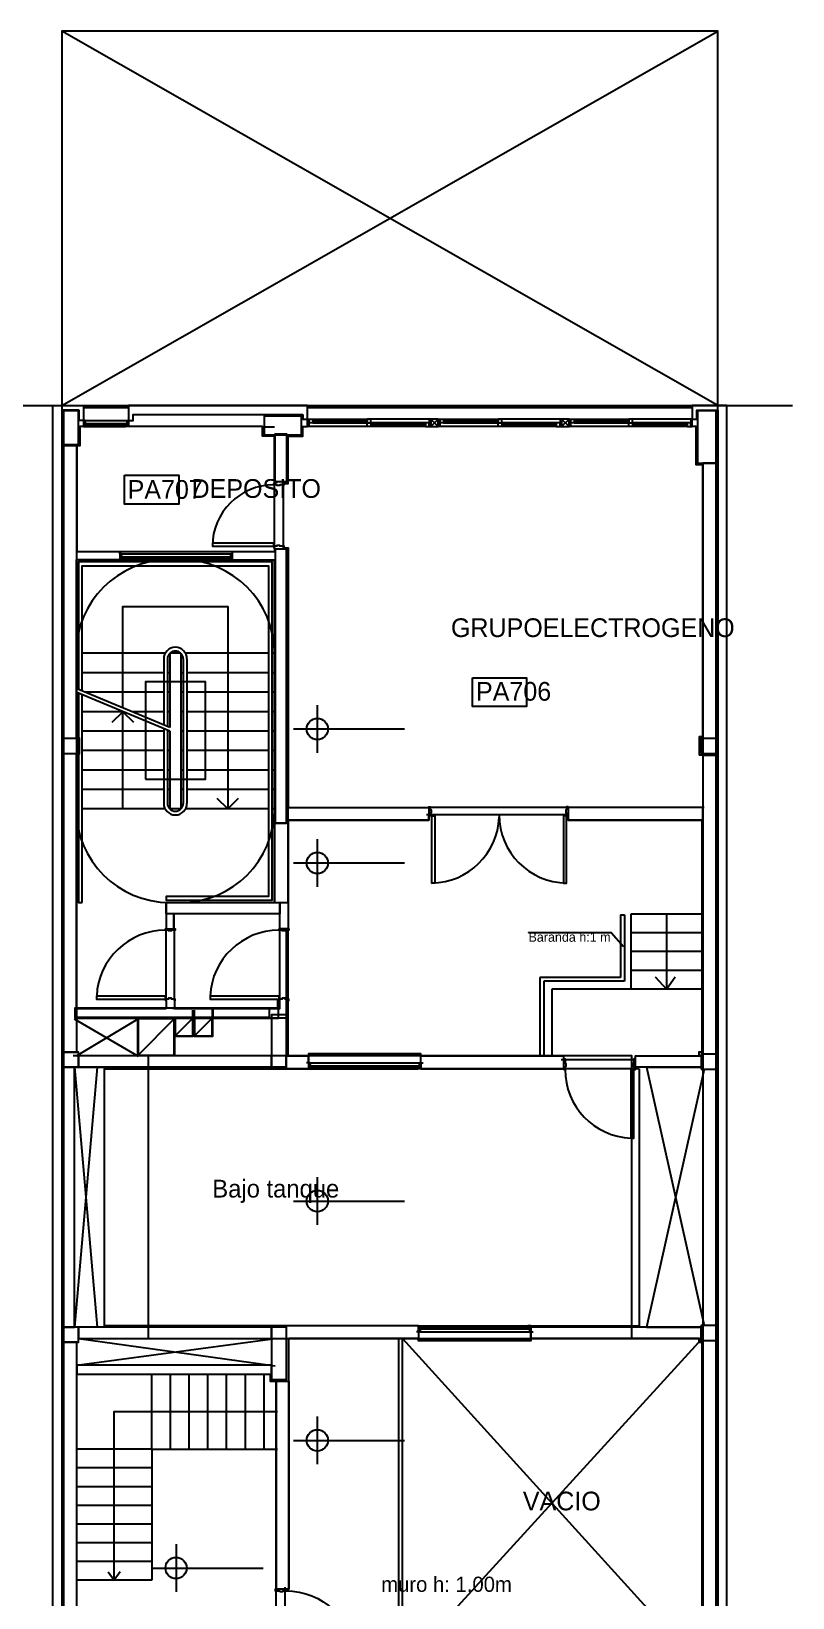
# Model space of a CAD drawing. Header units: millimetres. Extents: x 1473.7 to 1568.7, y 1808.4 to 1881.8.
# Drawn here: x 1510.95 to 1521.12, y 1822.57 to 1843.5 of the extents above; entities that cross this region are included whole.
import ezdxf

# ---------------------------------------------------------------- set-up
doc = ezdxf.new("R2010")
doc.units = ezdxf.units.MM
doc.layers.get('0').update_dxf_attribs({"linetype": 'CONTINUOUS'})
for name, color, linetype in [('0-COTAS-NIVEL', 8, 'CONTINUOUS'), ('0-OBSERVACIONES', 6, 'CONTINUOUS'), ('000-INCENDIO', 7, 'CONTINUOUS'), ('0000-TEXTO', 7, 'CONTINUOUS'), ('10-CARP-HOJA-PUER', 4, 'CONTINUOUS'), ('10-CARP-MARC', 2, 'CONTINUOUS'), ('10-CARP-SLIA', 14, 'CONTINUOUS'), ('10-M-A-300', 7, 'CONTINUOUS'), ('AR - CARPINTERIA 1', 1, 'CONTINUOUS'), ('AR - LADRILLO VISTO', 3, 'CONTINUOUS'), ('AR - PROYECCION 1', 2, 'CONTINUOUS'), ('AR - PROYECCION 2', 1, 'CONTINUOUS'), ('AR - REVOQUE', 8, 'CONTINUOUS'), ('AR - TXT', 7, 'CONTINUOUS'), ('AR - VISTA 1', 8, 'CONTINUOUS'), ('AV-HUMO', 6, 'CONTINUOUS'), ('AV-PLENO', 9, 'CONTINUOUS'), ('ES - LINEA OFICIAL', 6, 'CONTINUOUS'), ('ES-COLUMNAS', 5, 'CONTINUOUS'), ('ES-TABIQUES', 5, 'CONTINUOUS'), ('ESTRUCTURA', 3, 'CONTINUOUS'), ('MURO', 7, 'CONTINUOUS'), ('Proyeccion', 1, 'CONTINUOUS'), ('TEXTO', 7, 'CONTINUOUS')]:
    doc.layers.add(name, color=color, linetype=linetype)

# ---------------------------------------------------------------- blocks, each defined once
blk = doc.blocks.new('Puerta 96.4')
at = {"layer": '10-CARP-HOJA-PUER', "linetype": 'CONTINUOUS'}
blk.add_lwpolyline([(0.02, 0.12), (0.06, 0.12), (0.06, 1.04), (0.02, 1.04), (0.02, 0.12)], dxfattribs=at)
at = {"layer": '10-CARP-MARC', "linetype": 'CONTINUOUS'}
for points in [[(0, 0), (0, -0.01), (0.02, -0.01), (0.02, 0.04), (0.03, 0.04), (0.03, 0.08), (0.02, 0.08), (0.02, 0.12), (0, 0.12), (0, 0.11)], [(0.96, 0), (0.96, -0.01), (0.94, -0.01), (0.94, 0.04), (0.93, 0.04), (0.93, 0.08), (0.94, 0.08), (0.94, 0.12), (0.96, 0.12), (0.96, 0.11)]]:
    blk.add_lwpolyline(points, dxfattribs=at)
at = {"layer": '10-CARP-SLIA', "linetype": 'CONTINUOUS'}
for p, q in [((0, 0.11), (0.96, 0.11)), ((0, 0), (0.96, 0))]:
    blk.add_line(p, q, dxfattribs=at)
blk.add_arc((0.019952, 0.119981), 0.920048, 0.00121, 87.505209, dxfattribs=at)
blk = doc.blocks.new('Ventana 150')
at = {"linetype": 'CONTINUOUS'}
for points in [[(0, 0.08), (0.02, 0.08), (0.02, 0), (0, 0)], [(0.02, 0.08), (0.04, 0.08), (0.04, 0.04), (0.02, 0.04)], [(1.48, 0.08), (1.46, 0.08), (1.46, 0.04), (1.48, 0.04)], [(1.5, 0.08), (1.48, 0.08), (1.48, 0), (1.5, 0)]]:
    blk.add_lwpolyline(points, close=True, dxfattribs=at)
for points in [[(1.48, 0), (0.02, 0)], [(1.46, 0.08), (0.04, 0.08)], [(1.46, 0.06), (0.04, 0.06)], [(1.46, 0.04), (0.04, 0.04)]]:
    blk.add_lwpolyline(points, dxfattribs=at)
blk = doc.blocks.new('Puerta 86')
at = {"layer": '10-CARP-HOJA-PUER', "linetype": 'CONTINUOUS'}
blk.add_lwpolyline([(0.02, 0.13), (0.06, 0.13), (0.06, 0.95), (0.02, 0.95), (0.02, 0.13)], dxfattribs=at)
at = {"layer": '10-CARP-MARC', "linetype": 'CONTINUOUS'}
for points in [[(0, 0), (0, -0.01), (0.02, -0.01), (0.02, 0.05), (0.03, 0.05), (0.03, 0.09), (0.02, 0.09), (0.02, 0.13), (0, 0.13), (0, 0.12)], [(0.86, 0), (0.86, -0.01), (0.84, -0.01), (0.84, 0.05), (0.83, 0.05), (0.83, 0.09), (0.84, 0.09), (0.84, 0.13), (0.86, 0.13), (0.86, 0.12)]]:
    blk.add_lwpolyline(points, dxfattribs=at)
at = {"layer": '10-CARP-SLIA', "linetype": 'CONTINUOUS'}
for p, q in [((0, 0.12), (0.86, 0.12)), ((0, 0), (0.86, 0))]:
    blk.add_line(p, q, dxfattribs=at)
blk.add_arc((0.02, 0.13), 0.82, 0, 90, dxfattribs=at)
blk = doc.blocks.new('Puerta 186.1')
at = {"layer": '10-CARP-HOJA-PUER', "linetype": 'CONTINUOUS'}
for points in [[(0.02, 0.11), (0.06, 0.11), (0.06, 1.01), (0.02, 1.01), (0.02, 0.11)], [(1.82, 0.11), (1.78, 0.11), (1.78, 1.01), (1.82, 1.01), (1.82, 0.11)]]:
    blk.add_lwpolyline(points, dxfattribs=at)
at = {"layer": '10-CARP-MARC', "linetype": 'CONTINUOUS'}
for points in [[(0, 0), (0, -0.01), (0.02, -0.01), (0.02, 0.03), (0.03, 0.03), (0.03, 0.07), (0.02, 0.07), (0.02, 0.11), (0, 0.11), (0, 0.1)], [(1.86, 0), (1.86, -0.01), (1.84, -0.01), (1.84, 0.03), (1.83, 0.03), (1.83, 0.07), (1.84, 0.07), (1.84, 0.11), (1.86, 0.11), (1.86, 0.1)]]:
    blk.add_lwpolyline(points, dxfattribs=at)
at = {"layer": '10-CARP-SLIA', "linetype": 'CONTINUOUS'}
for p, q in [((0, 0.1), (1.84, 0.1)), ((0, 0), (1.84, 0))]:
    blk.add_line(p, q, dxfattribs=at)
for centre, radius, start, end in [((0.009335, 0.099397), 0.910665, 0.037938, 89.328966), ((1.830762, 0.099941), 0.910123, 90.677544, 178.063414)]:
    blk.add_arc(centre, radius, start, end, dxfattribs=at)
blk = doc.blocks.new('Puerta 96.2')
at = {"layer": '10-CARP-HOJA-PUER', "linetype": 'CONTINUOUS'}
blk.add_lwpolyline([(0.02, 0.13), (0.06, 0.13), (0.06, 1.05), (0.02, 1.05), (0.02, 0.13)], dxfattribs=at)
at = {"layer": '10-CARP-MARC', "linetype": 'CONTINUOUS'}
for points in [[(0, 0), (0, -0.01), (0.02, -0.01), (0.02, 0.05), (0.03, 0.05), (0.03, 0.09), (0.02, 0.09), (0.02, 0.13), (0, 0.13), (0, 0.12)], [(0.96, 0), (0.96, -0.01), (0.94, -0.01), (0.94, 0.05), (0.93, 0.05), (0.93, 0.09), (0.94, 0.09), (0.94, 0.13), (0.96, 0.13), (0.96, 0.12)]]:
    blk.add_lwpolyline(points, dxfattribs=at)
at = {"layer": '10-CARP-SLIA', "linetype": 'CONTINUOUS'}
for p, q in [((0, 0.12), (0.96, 0.12)), ((0, 0), (0.96, 0))]:
    blk.add_line(p, q, dxfattribs=at)
blk.add_arc((0.019952, 0.129981), 0.920048, 0.00121, 87.505209, dxfattribs=at)
blk = doc.blocks.new('NIVEL')
at = {"layer": '0-COTAS-NIVEL'}
for p, q in [((0, 0.19519), (0, -0.19519)), ((-0.19519, 0), (0.711572, 0))]:
    blk.add_line(p, q, dxfattribs=at)
blk.add_circle((0, 0), 0.086751, dxfattribs=at)

msp = doc.modelspace()

# ---------------------------------------------------------------- linework, layer by layer
at = {"color": 5}
for p, q in [((1519.851633, 1837.728838), (1519.851633, 1837.708838)), ((1519.911633, 1833.828792), (1520.121635, 1833.828792)), ((1514.13594, 1830.312308), (1511.53594, 1830.312308)), ((1519.171633, 1829.658745), (1519.901635, 1829.658745)), ((1519.171633, 1826.183771), (1519.901635, 1826.183771))]:
    msp.add_line(p, q, dxfattribs=at)
msp.add_lwpolyline([(1511.53594, 1830.31231), (1514.13594, 1830.31231), (1514.13594, 1830.44731), (1511.53594, 1830.44731)], close=True, dxfattribs=at)
at = {"color": 2}
for points in [[(1514.25594, 1830.44731), (1511.53594, 1830.44731), (1511.53594, 1830.31231), (1514.25594, 1830.31231)], [(1513.375441, 1830.44731), (1513.369247, 1830.44731), (1513.369247, 1830.174775), (1513.375441, 1830.174775)]]:
    msp.add_lwpolyline(points, close=True, dxfattribs=at)
at = {"layer": '0-OBSERVACIONES'}
for points in [[(1511.561633, 1837.958838), (1511.381635, 1837.958838), (1511.381635, 1829.858745), (1511.561633, 1829.858745)], [(1519.921635, 1814.398837), (1520.101633, 1814.398837), (1520.101633, 1837.728838), (1519.921635, 1837.728838)], [(1514.381633, 1833.128838), (1516.262267, 1833.128838), (1516.262267, 1832.958838), (1514.381633, 1832.958838)], [(1518.122267, 1832.958838), (1519.921635, 1832.958838), (1519.921635, 1833.128838), (1518.122267, 1833.128838)], [(1514.381633, 1832.918837), (1514.201633, 1832.918837), (1514.201633, 1831.858745), (1514.381633, 1831.858745)], [(1512.755212, 1831.858745), (1514.271633, 1831.858745), (1514.271633, 1831.708745), (1512.755212, 1831.708745)], [(1514.381633, 1831.508745), (1514.271633, 1831.508745), (1514.271633, 1831.858745), (1514.381633, 1831.858745)], [(1512.855212, 1831.708745), (1512.755212, 1831.708745), (1512.755212, 1831.508745), (1512.855212, 1831.508745)], [(1513.375441, 1830.322644), (1514.13594, 1830.322644), (1514.13594, 1830.44731), (1513.375441, 1830.44731)], [(1514.657423, 1829.638745), (1514.35594, 1829.638745), (1514.35594, 1829.808745), (1514.657423, 1829.808745)], [(1518.061633, 1829.638745), (1516.157423, 1829.638745), (1516.157423, 1829.808745), (1518.061633, 1829.808745)], [(1519.021633, 1829.808745), (1519.901635, 1829.808745), (1519.901635, 1829.658745), (1519.021633, 1829.658745)], [(1517.626328, 1826.033771), (1519.901635, 1826.033771), (1519.901635, 1826.183771), (1517.626328, 1826.183771)], [(1511.381635, 1814.398837), (1511.561633, 1814.398837), (1511.561633, 1825.983771), (1511.381635, 1825.983771)], [(1511.561633, 1825.558771), (1514.161635, 1825.558771), (1514.161635, 1825.675811), (1511.561633, 1825.675811)], [(1514.391635, 1822.683301), (1514.221635, 1822.683301), (1514.221635, 1825.463771), (1514.391635, 1825.463771)]]:
    msp.add_lwpolyline(points, close=True, dxfattribs=at)
for points in [[(1514.35594, 1831.51231), (1514.35594, 1829.704371)], [(1513.110023, 1830.320841), (1513.110023, 1830.422534)], [(1513.116217, 1830.244582), (1513.116217, 1830.422534)], [(1513.127682, 1830.244582), (1513.127682, 1830.422534)], [(1513.133876, 1830.320841), (1513.133876, 1830.422534)], [(1513.375441, 1830.320841), (1513.375441, 1830.44731)], [(1514.13594, 1830.322644), (1511.52594, 1830.322644)], [(1513.988048, 1830.316394), (1514.35594, 1830.316394)]]:
    msp.add_lwpolyline(points, dxfattribs=at)
at = {"layer": '10-CARP-HOJA-PUER', "linetype": 'CONTINUOUS'}
for points in [[(1520.121635, 1839.77868), (1520.121635, 1840.054997)], [(1516.262267, 1833.028838), (1516.232267, 1833.028838)], [(1517.593627, 1831.459573), (1517.593627, 1831.459573), (1518.697092, 1831.459573), (1518.863749, 1831.269182)]]:
    msp.add_lwpolyline(points, dxfattribs=at)
at = {"layer": 'AR - CARPINTERIA 1', "linetype": 'CONTINUOUS'}
for points in [[(1511.651633, 1838.218838), (1511.671633, 1838.218838), (1511.671633, 1838.298838), (1511.651633, 1838.298838)], [(1511.671633, 1838.218838), (1511.691633, 1838.218838), (1511.691633, 1838.258838), (1511.671633, 1838.258838)], [(1512.231633, 1838.218838), (1512.211633, 1838.218838), (1512.211633, 1838.258838), (1512.231633, 1838.258838)], [(1512.251633, 1838.218838), (1512.231633, 1838.218838), (1512.231633, 1838.298838), (1512.251633, 1838.298838)], [(1514.641633, 1838.318838), (1514.661633, 1838.318838), (1514.661633, 1838.218838), (1514.641633, 1838.218838)], [(1514.661633, 1838.318838), (1514.711633, 1838.318838), (1514.711633, 1838.268838), (1514.661633, 1838.268838)], [(1515.489966, 1838.318838), (1515.439966, 1838.318838), (1515.439966, 1838.268838), (1515.489966, 1838.268838)], [(1515.439966, 1838.268838), (1515.489966, 1838.268838), (1515.489966, 1838.218838), (1515.439966, 1838.218838)], [(1516.268299, 1838.268837), (1516.218299, 1838.268837), (1516.218299, 1838.218837), (1516.268299, 1838.218837)], [(1516.288299, 1838.318837), (1516.268299, 1838.318837), (1516.268299, 1838.218837), (1516.288299, 1838.218837)], [(1516.288299, 1838.218837), (1516.388299, 1838.218837), (1516.388299, 1838.318837), (1516.288299, 1838.318837)], [(1516.388299, 1838.318838), (1516.408299, 1838.318838), (1516.408299, 1838.218838), (1516.388299, 1838.218838)], [(1516.408299, 1838.318838), (1516.458299, 1838.318838), (1516.458299, 1838.268838), (1516.408299, 1838.268838)], [(1517.236632, 1838.318838), (1517.186632, 1838.318838), (1517.186632, 1838.268838), (1517.236632, 1838.268838)], [(1517.186632, 1838.268838), (1517.236632, 1838.268838), (1517.236632, 1838.218838), (1517.186632, 1838.218838)], [(1518.014965, 1838.268837), (1517.964965, 1838.268837), (1517.964965, 1838.218837), (1518.014965, 1838.218837)], [(1518.034965, 1838.318837), (1518.014965, 1838.318837), (1518.014965, 1838.218837), (1518.034965, 1838.218837)], [(1518.034965, 1838.218837), (1518.134965, 1838.218837), (1518.134965, 1838.318837), (1518.034965, 1838.318837)], [(1518.134965, 1838.318838), (1518.154965, 1838.318838), (1518.154965, 1838.218838), (1518.134965, 1838.218838)], [(1518.154965, 1838.318838), (1518.204965, 1838.318838), (1518.204965, 1838.268838), (1518.154965, 1838.268838)], [(1518.983299, 1838.318838), (1518.933299, 1838.318838), (1518.933299, 1838.268838), (1518.983299, 1838.268838)], [(1518.933299, 1838.268838), (1518.983299, 1838.268838), (1518.983299, 1838.218838), (1518.933299, 1838.218838)], [(1519.761632, 1838.268837), (1519.711632, 1838.268837), (1519.711632, 1838.218837), (1519.761632, 1838.218837)], [(1519.781632, 1838.318837), (1519.761632, 1838.318837), (1519.761632, 1838.218837), (1519.781632, 1838.218837)], [(1514.657423, 1829.638745), (1514.677423, 1829.638745), (1514.677423, 1829.718745), (1514.657423, 1829.718745)], [(1514.677423, 1829.638745), (1514.697423, 1829.638745), (1514.697423, 1829.678745), (1514.677423, 1829.678745)], [(1516.137423, 1829.638745), (1516.117423, 1829.638745), (1516.117423, 1829.678745), (1516.137423, 1829.678745)], [(1516.157423, 1829.638745), (1516.137423, 1829.638745), (1516.137423, 1829.718745), (1516.157423, 1829.718745)], [(1516.126328, 1826.203771), (1516.146328, 1826.203771), (1516.146328, 1826.123771), (1516.126328, 1826.123771)], [(1516.146328, 1826.203771), (1516.166328, 1826.203771), (1516.166328, 1826.163771), (1516.146328, 1826.163771)], [(1517.606328, 1826.203771), (1517.586328, 1826.203771), (1517.586328, 1826.163771), (1517.606328, 1826.163771)], [(1517.626328, 1826.203771), (1517.606328, 1826.203771), (1517.606328, 1826.123771), (1517.626328, 1826.123771)]]:
    msp.add_lwpolyline(points, close=True, dxfattribs=at)
for points in [[(1511.671633, 1838.298838), (1512.231633, 1838.298838)], [(1511.691633, 1838.258838), (1512.211633, 1838.258838)], [(1511.691633, 1838.238838), (1512.211633, 1838.238838)], [(1511.691633, 1838.218838), (1512.211633, 1838.218838)], [(1515.439966, 1838.218838), (1514.661633, 1838.218838)], [(1514.711633, 1838.318838), (1515.439966, 1838.318838)], [(1514.711633, 1838.293838), (1515.439966, 1838.293838)], [(1514.711633, 1838.268838), (1515.439966, 1838.268838)], [(1516.268299, 1838.318837), (1515.489966, 1838.318838)], [(1516.218299, 1838.268837), (1515.489966, 1838.268838)], [(1516.218299, 1838.243837), (1515.489966, 1838.243838)], [(1516.218299, 1838.218837), (1515.489966, 1838.218838)], [(1516.388299, 1838.218837), (1516.288299, 1838.318837)], [(1516.288299, 1838.218837), (1516.388299, 1838.318837)], [(1517.186632, 1838.218838), (1516.408299, 1838.218838)], [(1516.458299, 1838.318838), (1517.186632, 1838.318838)], [(1516.458299, 1838.293838), (1517.186632, 1838.293838)], [(1516.458299, 1838.268838), (1517.186632, 1838.268838)], [(1518.014965, 1838.318837), (1517.236632, 1838.318838)], [(1517.964965, 1838.268837), (1517.236632, 1838.268838)], [(1517.964965, 1838.243837), (1517.236632, 1838.243838)], [(1517.964965, 1838.218837), (1517.236632, 1838.218838)], [(1518.134965, 1838.218837), (1518.034965, 1838.318837)], [(1518.034965, 1838.218837), (1518.134965, 1838.318837)], [(1518.933299, 1838.218838), (1518.154965, 1838.218838)], [(1518.204965, 1838.318838), (1518.933299, 1838.318838)], [(1518.204965, 1838.293838), (1518.933299, 1838.293838)], [(1518.204965, 1838.268838), (1518.933299, 1838.268838)], [(1519.761632, 1838.318837), (1518.983299, 1838.318838)], [(1519.711632, 1838.268837), (1518.983299, 1838.268838)], [(1519.711632, 1838.243837), (1518.983299, 1838.243838)], [(1519.711632, 1838.218837), (1518.983299, 1838.218838)], [(1514.677423, 1829.718745), (1516.137423, 1829.718745)], [(1514.697423, 1829.678745), (1516.117423, 1829.678745)], [(1514.697423, 1829.658745), (1516.117423, 1829.658745)], [(1514.697423, 1829.638745), (1516.117423, 1829.638745)], [(1516.166328, 1826.203771), (1517.586328, 1826.203771)], [(1516.166328, 1826.183771), (1517.586328, 1826.183771)], [(1516.146328, 1826.123771), (1517.606328, 1826.123771)], [(1516.166328, 1826.163771), (1517.586328, 1826.163771)]]:
    msp.add_lwpolyline(points, dxfattribs=at)
at = {"layer": 'AR - LADRILLO VISTO', "linetype": 'CONTINUOUS'}
for points in [[(1511.591633, 1838.438838), (1511.361633, 1838.438838), (1511.361633, 1814.168838), (1511.361633, 1814.168838), (1511.361633, 1814.168838), (1511.241633, 1814.168838), (1511.241633, 1838.498838), (1511.651633, 1838.498838), (1511.651633, 1838.298838), (1511.591633, 1838.298838), (1511.591633, 1838.438838)], [(1514.581633, 1838.378838), (1514.581633, 1838.318838), (1514.641633, 1838.318838), (1514.641633, 1838.498838), (1512.251633, 1838.498838), (1512.251633, 1838.298838), (1512.311633, 1838.298838), (1512.311633, 1838.378838), (1514.581633, 1838.378838)], [(1520.121633, 1838.438838), (1520.121633, 1814.161449), (1520.121633, 1814.161449), (1520.121633, 1814.161449), (1520.241633, 1814.161449), (1520.241633, 1838.498838), (1519.781633, 1838.498838), (1519.781633, 1838.318836), (1519.841633, 1838.318836), (1519.841633, 1838.438838), (1520.121633, 1838.438838)]]:
    msp.add_lwpolyline(points, dxfattribs=at)
at = {"layer": 'AR - PROYECCION 1'}
for points in [[(1511.361633, 1838.498838), (1520.121633, 1843.498838)], [(1520.121633, 1838.498838), (1511.361633, 1843.498838)]]:
    msp.add_lwpolyline(points, dxfattribs=at)
msp.add_lwpolyline([(1512.511635, 1826.033771), (1518.971635, 1826.033771), (1518.971635, 1829.808745), (1512.511635, 1829.808745), (1512.511635, 1826.033771)], close=True, dxfattribs=at)
at = {"layer": 'AR - PROYECCION 2'}
for p, q in [((1511.561633, 1825.675811), (1514.211633, 1826.032525)), ((1511.581635, 1826.033771), (1514.211633, 1825.668874))]:
    msp.add_line(p, q, dxfattribs=at)
msp.add_lwpolyline([(1512.479966, 1833.506956), (1513.279966, 1833.506956), (1513.279966, 1834.806956), (1512.479966, 1834.806956)], close=True, dxfattribs=at)
for points in [[(1511.52594, 1830.304406), (1512.379134, 1829.804406)], [(1511.55594, 1829.81231), (1512.379134, 1830.304406)], [(1511.831633, 1829.658745), (1511.531635, 1826.183771)], [(1511.531635, 1829.658745), (1511.831633, 1826.183771)], [(1519.171633, 1829.658745), (1519.941633, 1826.208771)], [(1519.941633, 1829.633745), (1519.171633, 1826.183771)]]:
    msp.add_lwpolyline(points, dxfattribs=at)
for centre, start, end in [((1512.801632, 1835.188745), 90, 180), ((1512.951632, 1835.188745), 0, 90), ((1512.801632, 1833.108745), 180, 270), ((1512.951632, 1833.108745), 270, 360)]:
    msp.add_arc(centre, 1.25, start, end, dxfattribs=at)
at = {"layer": 'AR - REVOQUE', "linetype": 'CONTINUOUS'}
for p, q in [((1519.871635, 1834.078792), (1519.871635, 1833.828792)), ((1519.871635, 1834.078792), (1519.921633, 1834.078792)), ((1519.911633, 1833.828792), (1519.871635, 1833.828792))]:
    msp.add_line(p, q, dxfattribs=at)
for points in [[(1511.651633, 1838.218838), (1511.601633, 1838.218838), (1511.601633, 1837.958838), (1511.561633, 1837.958838), (1511.561633, 1836.548745)], [(1514.201633, 1837.458745), (1514.201633, 1837.458745), (1514.201632, 1838.088838), (1514.041633, 1838.088838), (1514.041633, 1838.218838), (1512.251633, 1838.218838)], [(1514.201632, 1838.208838), (1514.061633, 1838.208838)], [(1514.331633, 1837.458745), (1514.381633, 1837.458745), (1514.381633, 1838.088838), (1514.581633, 1838.088838), (1514.581633, 1838.218838), (1514.641633, 1838.218838)], [(1519.921633, 1834.078792), (1519.921633, 1837.708838), (1519.831633, 1837.708838), (1519.831633, 1838.218837), (1519.781632, 1838.218837)], [(1511.551633, 1836.438745), (1511.551633, 1834.058793), (1511.591633, 1834.058793), (1511.591633, 1833.838793), (1511.551633, 1833.838793), (1511.551633, 1830.443745)], [(1512.136632, 1836.438745), (1511.551633, 1836.438745)], [(1511.561633, 1836.548745), (1512.136632, 1836.548745)], [(1512.755212, 1831.858745), (1514.201633, 1831.858745), (1514.201633, 1836.438745)], [(1513.636632, 1836.548745), (1514.201633, 1836.548745)], [(1513.636632, 1836.438745), (1514.211632, 1836.438745)], [(1514.201633, 1836.598745), (1514.201633, 1836.548745)], [(1514.331633, 1836.598745), (1514.381633, 1836.598745), (1514.381633, 1833.128838)], [(1514.381633, 1833.128838), (1516.262267, 1833.128838)], [(1519.941633, 1833.128838), (1518.122267, 1833.128838)], [(1514.361635, 1832.958838), (1516.262267, 1832.958838), (1516.262267, 1833.018838)], [(1514.381633, 1832.958838), (1514.381633, 1831.508745)], [(1519.021633, 1829.758745), (1519.021633, 1829.808745), (1519.871635, 1829.808745), (1519.871635, 1829.863745), (1519.911633, 1829.863745), (1519.911633, 1832.958838), (1518.122267, 1832.958838), (1518.122267, 1833.018838)], [(1512.755212, 1831.858745), (1512.755212, 1831.508745)], [(1514.271633, 1831.508745), (1514.271633, 1831.708745), (1512.855212, 1831.708745), (1512.855212, 1831.508745)], [(1511.561633, 1830.443745), (1512.755212, 1830.443745)], [(1512.755212, 1830.548745), (1512.755212, 1830.443745)], [(1512.839519, 1830.44731), (1514.24594, 1830.44731), (1514.24594, 1830.55231)], [(1512.865212, 1830.443745), (1514.271633, 1830.443745), (1514.271633, 1830.548745)], [(1512.865212, 1830.548745), (1512.865212, 1830.443745)], [(1514.381633, 1829.808745), (1514.381633, 1830.548745)], [(1514.657423, 1829.718745), (1514.657423, 1829.808745), (1514.381633, 1829.808745)], [(1516.157423, 1829.718745), (1516.157423, 1829.808745), (1518.061633, 1829.808745), (1518.061633, 1829.758745)], [(1518.061633, 1829.758745), (1518.031633, 1829.758745)], [(1516.126328, 1826.203771), (1511.931633, 1826.203771), (1511.931633, 1829.638745), (1514.657423, 1829.638745)], [(1514.657423, 1829.718745), (1514.627423, 1829.718745)], [(1516.157423, 1829.718745), (1516.187423, 1829.718745)], [(1516.157423, 1829.638745), (1518.061633, 1829.638745)], [(1519.071633, 1829.638745), (1519.021633, 1829.638745)], [(1519.071633, 1829.638745), (1519.071633, 1826.203771)], [(1517.626328, 1826.203771), (1519.071633, 1826.203771)], [(1514.341635, 1822.683301), (1514.391635, 1822.683301), (1514.391635, 1826.033771)], [(1516.126328, 1826.123771), (1516.126328, 1826.033771), (1514.391635, 1826.033771)], [(1516.126328, 1826.123771), (1516.096328, 1826.123771)], [(1517.626328, 1826.123771), (1517.656328, 1826.123771)], [(1518.98751, 1821.531385), (1518.98751, 1821.626385), (1519.911633, 1821.626385), (1519.911633, 1825.978771), (1519.871635, 1825.978771), (1519.871635, 1826.033771), (1517.626328, 1826.033771), (1517.626328, 1826.123771)], [(1511.561633, 1821.611385), (1511.561633, 1825.558771), (1514.141635, 1825.558771), (1514.141635, 1825.463771), (1514.221635, 1825.463771), (1514.221635, 1822.683301)], [(1514.341635, 1822.683301), (1514.341635, 1822.713301)]]:
    msp.add_lwpolyline(points, dxfattribs=at)
at = {"layer": 'AR - VISTA 1', "linetype": 'CONTINUOUS'}
for p, q in [((1519.911633, 1831.702331), (1518.961633, 1831.702331)), ((1518.961633, 1831.702331), (1518.961633, 1830.702331)), ((1519.436633, 1831.702331), (1519.436633, 1830.702331)), ((1519.911633, 1831.452331), (1518.961633, 1831.452331)), ((1519.911633, 1831.202331), (1518.961633, 1831.202331)), ((1519.911633, 1830.952331), (1518.961633, 1830.952331)), ((1519.283175, 1830.866185), (1519.436633, 1830.702331)), ((1519.436633, 1830.702331), (1519.552257, 1830.866185)), ((1518.961633, 1830.702331), (1517.90314, 1830.702331)), ((1517.90314, 1830.702331), (1517.90314, 1829.802331)), ((1519.911633, 1830.702331), (1518.961633, 1830.702331))]:
    msp.add_line(p, q, dxfattribs=at)
for points in [[(1512.251633, 1838.468838), (1511.651633, 1838.468838)], [(1519.781633, 1838.468838), (1514.641633, 1838.468838)], [(1512.136632, 1836.518745), (1512.136632, 1836.548745), (1513.636632, 1836.548745), (1513.636632, 1836.518745)], [(1511.631633, 1834.685465), (1511.631633, 1836.358745), (1514.121633, 1836.358745), (1514.121633, 1831.938745), (1512.755212, 1831.938745), (1512.755212, 1831.888745), (1514.171633, 1831.888745), (1514.171633, 1836.408745), (1511.581633, 1836.408745), (1511.581633, 1834.706265)], [(1512.176632, 1834.458745), (1512.176632, 1835.813745), (1513.576633, 1835.813745), (1513.576633, 1833.108745)], [(1511.581633, 1835.188745), (1511.541633, 1835.188745)], [(1512.740986, 1835.188745), (1511.631633, 1835.188745)], [(1512.801632, 1835.188745), (1512.801632, 1834.198745)], [(1512.951632, 1835.188745), (1512.801632, 1835.188745)], [(1512.951632, 1835.188745), (1512.951632, 1833.108745)], [(1514.121633, 1835.188745), (1513.012279, 1835.188745)], [(1514.201633, 1835.188745), (1514.171633, 1835.188745)], [(1512.721632, 1835.113745), (1512.721632, 1834.232025)], [(1512.771632, 1835.113745), (1512.771632, 1834.211225)], [(1512.981632, 1835.113745), (1512.981632, 1833.183745)], [(1513.031632, 1835.113745), (1513.031632, 1833.183745)], [(1511.581633, 1834.928745), (1511.541633, 1834.928745)], [(1512.721632, 1834.928745), (1511.631633, 1834.928745)], [(1512.801632, 1834.928745), (1512.771632, 1834.928745)], [(1512.981632, 1834.928745), (1512.951632, 1834.928745)], [(1514.121633, 1834.928745), (1513.031632, 1834.928745)], [(1514.201633, 1834.928745), (1514.171633, 1834.928745)], [(1511.581633, 1834.656265), (1511.581633, 1831.858745), (1511.631633, 1831.858745)], [(1511.631633, 1831.858745), (1511.631633, 1834.635465)], [(1512.721632, 1834.668745), (1511.671826, 1834.668745)], [(1512.801632, 1834.668745), (1512.771632, 1834.668745)], [(1512.981632, 1834.668745), (1512.951632, 1834.668745)], [(1514.121633, 1834.668745), (1513.031632, 1834.668745)], [(1514.201633, 1834.668745), (1514.171633, 1834.668745)], [(1511.581633, 1834.408745), (1511.541633, 1834.408745)], [(1512.176633, 1834.408745), (1511.631633, 1834.408745)], [(1512.035211, 1834.267324), (1512.176633, 1834.408745), (1512.318054, 1834.267324)], [(1512.176632, 1833.108745), (1512.176632, 1834.408745)], [(1512.721632, 1834.408745), (1512.296825, 1834.408745)], [(1512.801632, 1834.408745), (1512.771632, 1834.408745)], [(1512.981632, 1834.408745), (1512.951632, 1834.408745)], [(1514.121633, 1834.408745), (1513.031632, 1834.408745)], [(1514.201633, 1834.408745), (1514.171633, 1834.408745)], [(1511.581633, 1834.148745), (1511.541633, 1834.148745)], [(1512.721632, 1834.148745), (1511.631633, 1834.148745)], [(1512.721632, 1834.182025), (1512.721632, 1833.183745)], [(1512.771632, 1834.161225), (1512.771632, 1833.183745)], [(1512.801632, 1834.148745), (1512.771632, 1834.148745)], [(1512.801632, 1834.148745), (1512.801632, 1833.108745)], [(1512.981632, 1834.148745), (1512.951632, 1834.148745)], [(1514.121633, 1834.148745), (1513.031632, 1834.148745)], [(1514.201633, 1834.148745), (1514.171633, 1834.148745)], [(1512.721632, 1833.888745), (1511.631633, 1833.888745)], [(1512.801632, 1833.888745), (1512.771632, 1833.888745)], [(1512.981632, 1833.888745), (1512.951632, 1833.888745)], [(1514.121633, 1833.888745), (1513.031632, 1833.888745)], [(1514.201633, 1833.888745), (1514.171633, 1833.888745)], [(1511.581633, 1833.628745), (1511.541633, 1833.628745)], [(1512.721632, 1833.628745), (1511.631633, 1833.628745)], [(1512.801632, 1833.628745), (1512.771632, 1833.628745)], [(1512.981632, 1833.628745), (1512.951632, 1833.628745)], [(1514.121633, 1833.628745), (1513.031632, 1833.628745)], [(1514.201633, 1833.628745), (1514.171633, 1833.628745)], [(1511.581633, 1833.368745), (1511.541633, 1833.368745)], [(1512.721632, 1833.368745), (1511.631633, 1833.368745)], [(1512.801632, 1833.368745), (1512.771632, 1833.368745)], [(1512.981632, 1833.368745), (1512.951632, 1833.368745)], [(1514.121633, 1833.368745), (1513.031632, 1833.368745)], [(1514.201633, 1833.368745), (1514.171633, 1833.368745)], [(1511.581633, 1833.108745), (1511.541633, 1833.108745)], [(1512.740986, 1833.108745), (1511.631633, 1833.108745)], [(1512.951632, 1833.108745), (1512.801632, 1833.108745)], [(1514.121633, 1833.108745), (1513.012279, 1833.108745)], [(1513.718054, 1833.250167), (1513.576633, 1833.108745), (1513.435211, 1833.250167)], [(1514.201633, 1833.108745), (1514.171633, 1833.108745)], [(1516.157423, 1829.808745), (1516.157423, 1829.838745), (1514.657423, 1829.838745), (1514.657423, 1829.808745)], [(1515.861956, 1821.651385), (1515.861956, 1826.033771)], [(1515.911956, 1821.651385), (1515.911956, 1826.033771)], [(1517.626328, 1826.033771), (1517.626328, 1826.003771), (1516.126328, 1826.003771), (1516.126328, 1826.033771)], [(1512.561633, 1824.553771), (1512.561633, 1825.558771)], [(1512.811633, 1824.553771), (1512.811633, 1825.558771)], [(1513.061633, 1824.553771), (1513.061633, 1825.558771)], [(1513.311633, 1824.553771), (1513.311633, 1825.558771)], [(1513.561633, 1824.553771), (1513.561633, 1825.558771)], [(1513.811633, 1824.553771), (1513.811633, 1825.558771)], [(1514.061633, 1824.553771), (1514.061633, 1825.558771)], [(1512.059133, 1822.803771), (1512.059133, 1825.056271), (1514.241635, 1825.056271)], [(1512.561633, 1824.553771), (1511.556633, 1824.553771)], [(1512.561633, 1824.553771), (1514.241635, 1824.553771)], [(1512.561633, 1824.553771), (1512.561633, 1822.803771)], [(1512.561633, 1824.303771), (1511.556633, 1824.303771)], [(1512.561633, 1824.053771), (1511.556633, 1824.053771)], [(1512.561633, 1823.803771), (1511.556633, 1823.803771)], [(1512.561633, 1823.553771), (1511.556633, 1823.553771)], [(1512.561633, 1823.303771), (1511.556633, 1823.303771)], [(1512.561633, 1823.053771), (1511.556633, 1823.053771)], [(1511.980542, 1822.914862), (1512.059133, 1822.803771)], [(1512.137724, 1822.914862), (1512.059133, 1822.803771)], [(1512.561633, 1822.803771), (1511.556633, 1822.803771)]]:
    msp.add_lwpolyline(points, dxfattribs=at)
msp.add_lwpolyline([(1519.821633, 1838.468838), (1519.821633, 1838.468838)], close=True, dxfattribs=at)
at = {"layer": 'AR - VISTA 1', "color": 2, "linetype": 'CONTINUOUS'}
for points in [[(1512.801632, 1834.198745), (1511.551633, 1834.718745)], [(1512.801632, 1834.148745), (1511.551633, 1834.668745)]]:
    msp.add_lwpolyline(points, dxfattribs=at)
at = {"layer": 'AR - VISTA 1', "linetype": 'CONTINUOUS'}
for centre, radius, start, end in [((1512.876632, 1835.113745), 0.155, 359.999993, 179.999993), ((1512.876632, 1835.113745), 0.105, 359.999993, 179.999993), ((1512.876632, 1833.183745), 0.155, 180.000007, 0.000007), ((1512.876632, 1833.183745), 0.105, 180.000007, 0.000007)]:
    msp.add_arc(centre, radius, start, end, dxfattribs=at)
at = {"layer": 'AV-HUMO'}
for points in [[(1512.37294, 1830.3106), (1512.37294, 1829.815082), (1512.868458, 1829.815082), (1512.868458, 1830.3106)], [(1512.379134, 1830.304406), (1512.379134, 1829.821276), (1512.862264, 1829.821276), (1512.862264, 1830.304406)], [(1512.874652, 1830.314647), (1512.874652, 1830.079276), (1513.110023, 1830.079276), (1513.110023, 1830.314647)], [(1513.133876, 1830.314647), (1513.133876, 1830.079276), (1513.369247, 1830.079276), (1513.369247, 1830.314647)]]:
    msp.add_lwpolyline(points, close=True, dxfattribs=at)
for points in [[(1513.110023, 1830.320841), (1512.868458, 1830.320841), (1512.868458, 1830.073082), (1513.116217, 1830.073082), (1513.116217, 1830.320841)], [(1513.127682, 1830.320841), (1513.127682, 1830.073082), (1513.375441, 1830.073082), (1513.375441, 1830.320841), (1513.133876, 1830.320841)]]:
    msp.add_lwpolyline(points, dxfattribs=at)
at = {"layer": 'AV-PLENO'}
for p, q in [((1512.862264, 1830.304406), (1512.379134, 1829.821276)), ((1513.110023, 1830.314647), (1512.874652, 1830.079276)), ((1513.369247, 1830.314647), (1513.133876, 1830.079276))]:
    msp.add_line(p, q, dxfattribs=at)
at = {"layer": 'ES - LINEA OFICIAL'}
for points in [[(1520.121635, 1812.168837), (1520.121635, 1843.498837), (1511.361635, 1843.498837), (1511.361635, 1812.168837), (1520.121635, 1812.168837)], [(1510.361633, 1838.498838), (1521.121633, 1838.498838)]]:
    msp.add_lwpolyline(points, dxfattribs=at)
at = {"layer": 'ES-COLUMNAS', "linetype": 'CONTINUOUS'}
for points in [[(1511.381633, 1837.978838), (1511.581633, 1837.978838), (1511.581633, 1838.428838), (1511.381633, 1838.428838)], [(1514.061633, 1838.108838), (1514.561633, 1838.108838), (1514.561633, 1838.358838), (1514.061633, 1838.358838)], [(1519.851633, 1837.728838), (1520.101633, 1837.728838), (1520.101633, 1838.428838), (1519.851633, 1838.428838)], [(1511.381635, 1833.848792), (1511.581635, 1833.848792), (1511.581635, 1834.048792), (1511.381635, 1834.048792)], [(1519.901635, 1833.848792), (1520.101635, 1833.848792), (1520.101635, 1834.048792), (1519.901635, 1834.048792)], [(1514.161635, 1829.658745), (1514.361635, 1829.658745), (1514.361635, 1830.358745), (1514.161635, 1830.358745)], [(1511.381635, 1829.658745), (1511.581635, 1829.658745), (1511.581635, 1829.858745), (1511.381635, 1829.858745)], [(1519.901635, 1829.633745), (1520.101635, 1829.633745), (1520.101635, 1829.833745), (1519.901635, 1829.833745)], [(1511.381635, 1825.983771), (1511.581635, 1825.983771), (1511.581635, 1826.183771), (1511.381635, 1826.183771)], [(1514.161635, 1825.483771), (1514.361635, 1825.483771), (1514.361635, 1826.183771), (1514.161635, 1826.183771)], [(1519.901635, 1826.008771), (1520.101635, 1826.008771), (1520.101635, 1826.208771), (1519.901635, 1826.208771)]]:
    msp.add_lwpolyline(points, close=True, dxfattribs=at)
at = {"layer": 'ES-TABIQUES', "linetype": 'CONTINUOUS'}
for points in [[(1514.211635, 1837.478745), (1514.211635, 1838.118838), (1514.361635, 1838.118838), (1514.361635, 1837.478745), (1514.361635, 1837.478745), (1514.361635, 1837.478745), (1514.211635, 1837.478745)], [(1514.211635, 1836.578745), (1514.211635, 1832.918837), (1514.361635, 1832.918837), (1514.361635, 1836.578745), (1514.361635, 1836.578745), (1514.361635, 1836.578745), (1514.211635, 1836.578745)]]:
    msp.add_lwpolyline(points, dxfattribs=at)
for points in [[(1511.581635, 1829.808745), (1511.581635, 1829.658745), (1514.161635, 1829.658745), (1514.161635, 1829.808745)], [(1511.381635, 1826.183771), (1511.531635, 1826.183771), (1511.531635, 1829.658745), (1511.381635, 1829.658745)], [(1511.581635, 1826.183771), (1511.581635, 1826.033771), (1514.161635, 1826.033771), (1514.161635, 1826.183771)]]:
    msp.add_lwpolyline(points, close=True, dxfattribs=at)
at = {"layer": 'ESTRUCTURA', "linetype": 'CONTINUOUS'}
msp.add_line((1514.361633, 1829.658745), (1511.511633, 1829.658745), dxfattribs=at)
at = {"layer": 'MURO'}
for p, q in [((1511.736633, 1829.808745), (1511.511633, 1829.808745)), ((1514.211633, 1829.808745), (1511.786633, 1829.808745)), ((1514.211633, 1829.658745), (1511.511633, 1829.658745)), ((1514.311633, 1829.658745), (1511.861633, 1829.658745))]:
    msp.add_line(p, q, dxfattribs=at)
at = {"layer": 'Proyeccion', "color": 4, "linetype": 'CONTINUOUS'}
for p, q in [((1518.82414, 1831.696064), (1518.82414, 1830.858736)), ((1518.82414, 1831.696064), (1518.87414, 1831.696064)), ((1518.87414, 1831.696064), (1518.87414, 1830.808736)), ((1518.82414, 1830.858736), (1517.746802, 1830.858736)), ((1517.746802, 1830.858736), (1517.746802, 1829.802331)), ((1518.87414, 1830.808736), (1517.796802, 1830.808736)), ((1517.796802, 1830.808736), (1517.796802, 1829.802331))]:
    msp.add_line(p, q, dxfattribs=at)
at = {"layer": 'Proyeccion'}
for p, q in [((1515.911956, 1826.033771), (1519.911633, 1821.626385)), ((1519.911633, 1826.033771), (1515.913138, 1821.651385))]:
    msp.add_line(p, q, dxfattribs=at)
at = {"layer": 'TEXTO'}
for points in [[(1512.199241, 1837.567069), (1512.921389, 1837.567069), (1512.921389, 1837.182661), (1512.199241, 1837.182661)], [(1516.845159, 1834.862227), (1517.567306, 1834.862227), (1517.567306, 1834.477819), (1516.845159, 1834.477819)]]:
    msp.add_lwpolyline(points, close=True, dxfattribs=at)

# ---------------------------------------------------------------- block references
at = {"xscale": 1.63529, "yscale": 1.63529}
for p in [(1514.773129, 1834.177522), (1514.773129, 1832.38679), (1514.773129, 1827.869893), (1514.773129, 1824.672309), (1512.887143, 1822.967009)]:
    msp.add_blockref('NIVEL', p, dxfattribs=at)
at = {"layer": '10-M-A-300', "linetype": 'CONTINUOUS', "rotation": 180}
msp.add_blockref('Puerta 96.2', (1519.021633, 1829.758745), dxfattribs=at)
at = {"layer": '10-M-A-300', "linetype": 'CONTINUOUS', "xscale": -1, "rotation": 270}
msp.add_blockref('Puerta 96.2', (1514.221635, 1821.723301), dxfattribs=at)
at = {"layer": 'AR - CARPINTERIA 1', "linetype": 'CONTINUOUS'}
for name, p, rotation in [('Puerta 86', (1514.321633, 1836.598745), 90), ('Ventana 150', (1513.636632, 1836.518745), 180)]:
    msp.add_blockref(name, p, dxfattribs=dict(at, rotation=rotation))
at = {"layer": 'AR - REVOQUE', "linetype": 'CONTINUOUS'}
for name, p, rotation in [('Puerta 186.1', (1518.122267, 1833.128838), 180), ('Puerta 96.4', (1512.865212, 1830.548745), 90), ('Puerta 96.4', (1514.381633, 1830.548745), 90)]:
    msp.add_blockref(name, p, dxfattribs=dict(at, rotation=rotation))

# ---------------------------------------------------------------- texts
at = {"layer": '000-INCENDIO', "insert": (1513.37044, 1828.154585), "char_height": 0.2375, "width": 1.893403, "attachment_point": 1}
msp.add_mtext('Bajo tanque', dxfattribs=at)
at = {"layer": '0000-TEXTO', "attachment_point": 1}
for s, insert, char_height, width in [('DEPOSITO', (1513.093687, 1837.515392), 0.25, 1.527778), ('GRUPOELECTROGENO', (1516.558086, 1835.655706), 0.25, 2.222222), ('VACIO', (1517.51814, 1823.987097), 0.25, 0.916667), ('muro h: 1.00m', (1515.625603, 1822.851261), 0.2025, 1.81125)]:
    msp.add_mtext(s, dxfattribs=dict(at, insert=insert, char_height=char_height, width=width))
at = {"layer": 'AR - TXT', "insert": (1517.593627, 1831.459573), "char_height": 0.125, "width": 1.159722, "attachment_point": 1}
msp.add_mtext('Baranda h:1 m', dxfattribs=at)
at = {"layer": 'TEXTO'}
for s, p in [('PA707', (1512.239656, 1837.252543)), ('PA706', (1516.892798, 1834.555534))]:
    msp.add_text(s, height=0.25, dxfattribs=at).set_placement(p)

doc.saveas('drawing.dxf')
